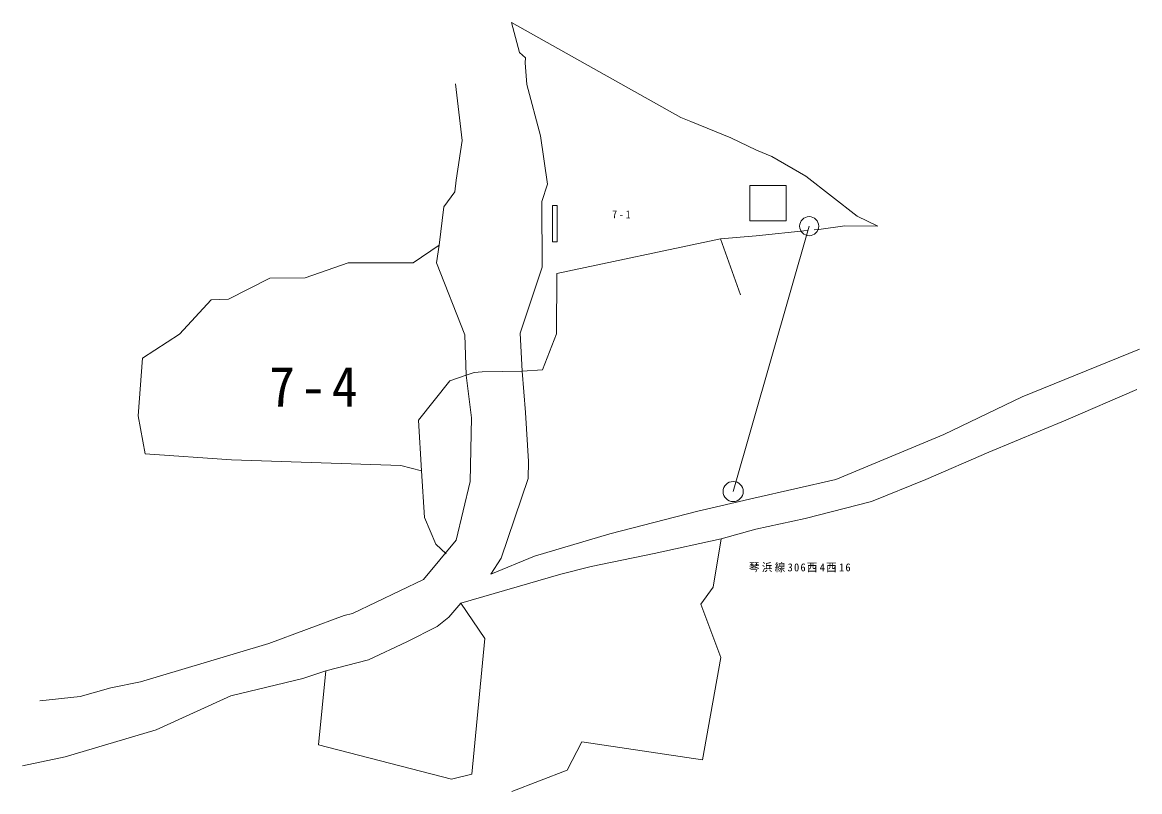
# Model space of a CAD drawing. Units: millimetres, scale not verified. Extents: x -199927 to 377259, y -102463 to 137153.
# Drawn here: x 70380 to 377259, y -96948 to 114283 of the extents above; entities that cross this region are included whole.
import ezdxf

# ---------------------------------------------------------------- set-up
doc = ezdxf.new("R2010")
doc.units = ezdxf.units.MM
doc.header["$LTSCALE"] = 1000
doc.layers.add('1-7', color=7, linetype='Continuous', lineweight=9)
doc.styles.add('ＭＳ ゴシック', font='')
doc.styles.get('ＭＳ ゴシック').set_extended_font_data('MS Gothic')

msp = doc.modelspace()

# ---------------------------------------------------------------- linework, layer by layer
at = {"layer": '1-7', "color": 6, "lineweight": 5}
msp.add_line((286484, 58313), (265614, -14545), dxfattribs=at)
at = {"layer": '1-7'}
for p, q in [((271937, 55682), (285922, 57091)), ((287871, 57287), (289158, 57417)), ((262127, 54865), (267611, 39434)), ((174328, -7406), (180021, -8855)), ((209362, -6276), (209316, -10926)), ((209316, -10926), (201897, -32828)), ((189533, -27882), (180525, -38657)), ((201897, -32828), (199071, -37244)), ((180525, -38657), (161095, -48018)), ((190769, -45192), (187559, -49061)), ((184325, -51596), (187559, -49061))]:
    msp.add_line(p, q, dxfattribs=at)
for points in [[(204773, 114283), (206921, 106029), (208579, 104521), (208490, 103212)], [(204773, 114283), (251264, 88129), (254000, 87026)], [(207130, 28909), (213158, 47078), (213100, 65050), (214617, 69893), (212691, 83139), (208957, 97201), (208490, 103212)], [(184906, 53087), (186103, 63639), (189182, 67773), (189533, 70939), (191204, 81844), (189358, 97411)], [(272048, 79174), (264979, 82556), (254000, 87026)], [(289158, 57417), (296313, 58395), (305379, 58350), (299646, 61061), (285530, 72060), (276231, 77460), (272048, 79174)], [(217161, 45296), (262127, 54865), (271937, 55682)], [(180021, -8855), (179156, 5036), (187832, 15866), (192257, 17380), (191893, 28523), (184120, 48283), (184906, 53087), (177744, 48283), (159843, 48290), (148021, 44166), (138338, 44050), (127023, 38232), (122210, 38116), (113588, 28693), (103371, 22098)], [(217161, 45296), (217097, 28774), (213239, 18849), (207619, 18508)], [(207130, 28909), (207619, 18508), (196651, 18304), (194436, 18100), (192257, 17380)], [(377259, 24583), (345002, 11441), (323498, 1087)], [(103371, 22098), (102149, 6202), (104128, -4162)], [(207619, 18508), (208621, 7192), (209362, -6276)], [(192257, 17380), (193772, 5678), (193419, -11809), (189533, -27882)], [(376462, 13432), (356949, 5070), (335843, -3691)], [(271313, -16401), (293784, -11204), (323498, 1087)], [(104128, -4162), (127835, -5866), (174328, -7406)], [(335843, -3691), (318494, -11204), (303575, -17265), (285392, -21927), (271843, -24880)], [(180021, -8855), (180861, -21630), (183976, -28986), (186746, -31669)], [(199071, -37244), (211082, -32298), (231748, -26116), (255946, -19934), (271313, -16401)], [(271843, -24880), (262305, -27529), (243935, -31592), (226626, -35124), (218324, -37244), (190769, -45192)], [(224092, -83231), (257226, -88219), (262214, -60073), (256691, -45465), (260076, -40834), (262305, -27529)], [(153699, -63770), (151767, -84122), (188285, -93563), (193808, -92138), (197371, -54907), (190769, -45192)], [(75178, -72034), (86253, -70851), (94708, -68484), (102824, -66793), (120325, -61551), (138079, -56225), (158793, -48616), (161095, -48018)], [(70380, -89831), (82174, -87358), (107094, -79939), (127638, -70618), (147421, -65863), (153699, -63770), (165493, -60727), (175955, -55781), (184325, -51596)], [(224092, -83231), (219994, -91069), (204852, -96948)]]:
    msp.add_lwpolyline(points, dxfattribs=at)
at = {"layer": '1-7', "color": 6, "lineweight": 5}
for points in [[(270155, 69443), (280144, 69443), (280144, 59776), (270155, 59776)], [(217308, 63965), (216019, 63965), (216019, 53976), (217308, 53976)]]:
    msp.add_lwpolyline(points, close=True, dxfattribs=at)
for centre, radius in [((286484, 58313), 2618), ((265614, -14545), 2758)]:
    msp.add_circle(centre, radius, dxfattribs=at)

# ---------------------------------------------------------------- texts
at = {"layer": '1-7', "color": 1, "attachment_point": 7, "style": 'ＭＳ ゴシック'}
for s, insert, char_height in [('\\T1.38;\\W0.9;7-1', (232378, 60462), 2199), ('\\T1.21;\\W0.95;7-4', (138122, 8745), 11030), ('\\T1.24;\\W0.95;琴浜線306西4西16', (269970, -36722), 2199)]:
    msp.add_mtext(s, dxfattribs=dict(at, insert=insert, char_height=char_height))

doc.saveas('drawing.dxf')
